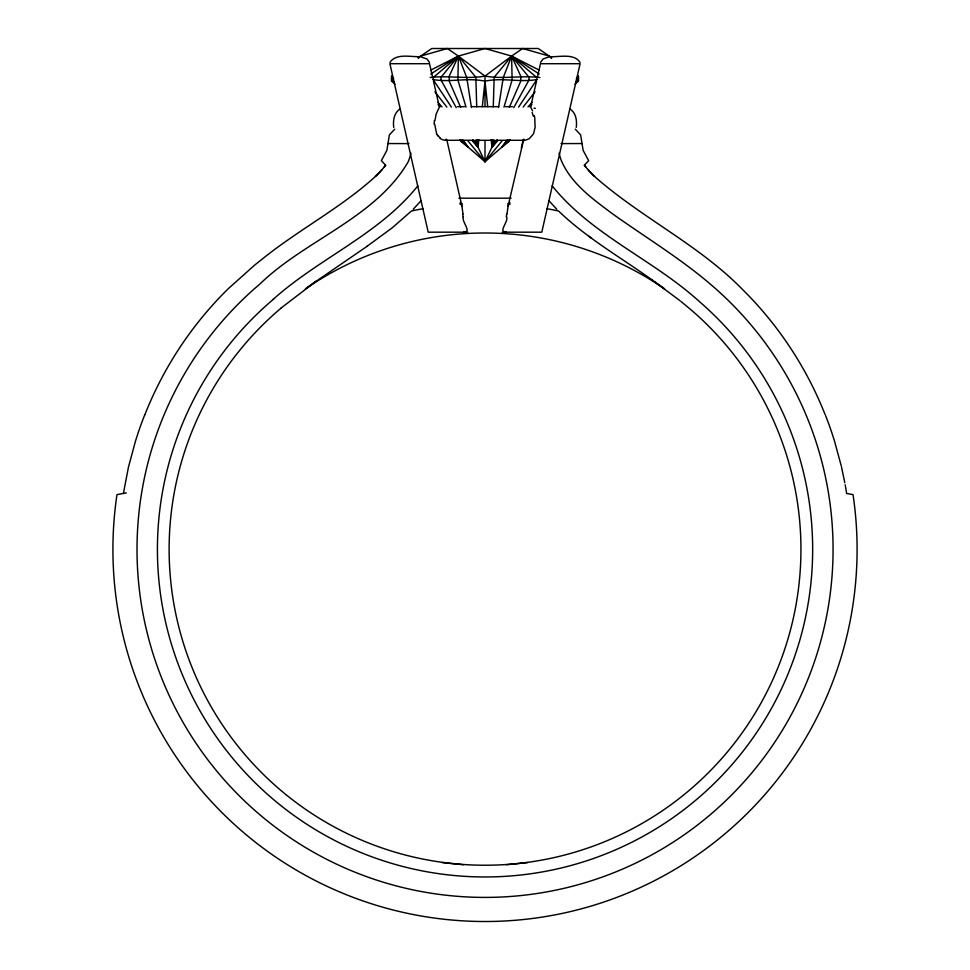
<?xml version="1.0" encoding="UTF-8"?>
<svg xmlns="http://www.w3.org/2000/svg" width="970" height="970" viewBox="0 0 970 970"><rect width="100%" height="100%" fill="white"/><g stroke="black" fill="none" stroke-linecap="round" stroke-linejoin="round"><path stroke-width="1.45" d="M381.246 170.49A87.045 87.045 0 0 0 383.259 168.174L383.95 167.337A74.739 74.726 -50.6 0 0 385.636 165.203L381.331 160.668L386.848 150.447L389.37 134.891L394.754 129.143M420.737 56.078L418.361 57.957L420.737 56.078L447.352 48.5L458.386 56.078L457.888 79.964L466.036 107.149M492.202 139.728L491.96 147.197L485 161.699L459.938 140.092M493.281 106.858L494.154 77.273L511.614 56.078L522.648 48.5L549.262 56.078L551.469 58.091L549.262 56.078M576.265 127.409C577.077 120.85 576.131 112.799 569.96 109.028M434.924 120.68L436.136 114.133L439.386 107.076L433.469 81.056M478.828 139.692L478.04 147.197L485 161.699L510.062 140.092M482.308 106.676L485 81.165C502.302 77.406 519.617 82.583 536.883 79.564L536.883 77.661L511.614 56.078L485 48.5L458.386 56.078L430.789 70.107M506.983 214.079L508.11 206.064L523.776 139.122M506.619 216.856C508.862 221.427 497.44 232.473 506.231 231.806M123.384 493.439L128.476 467.055L135.497 441.071A365.92 365.92 0 0 1 144.397 415.669L144.773 414.724M493.184 139.85L491.96 147.197L497.974 140.48M498.568 107.5L503.224 77.661L511.614 56.078L539.211 70.107M521.326 147.937L523.169 139.85L525.473 140.177L529.353 138.674L533.597 133.654L535.125 127.191L534.749 117.928A19.073 12.052 88.3 0 0 534.603 116.933L534.252 115.515M536.531 81.056L530.614 107.076L532.591 110.871M537.513 76.715L540.472 63.705L580.096 63.705L541.793 232.182L502.169 232.182M508.11 206.064L509.796 202.39M494.106 140.044L491.96 147.197L491.172 139.692M503.963 107.149L512.111 79.964L511.614 56.078L539.235 74.011M389.976 62.395C395.687 53.435 409.51 56.757 418.797 56.696M540.545 62.395L543.054 58.964L548.414 57.121M391.601 81.165L391.601 76.121L391.601 81.165L395.032 84.123M578.399 81.165L578.399 76.121L578.399 81.165L574.967 84.123M446.224 139.122C447.691 141.741 440.719 139.401 439.834 138.116M494.967 140.323L491.96 147.197L497.464 140.129M509.347 107.306L520.745 81.165L520.745 76.121L511.614 56.078L485 76.121C466.703 79.322 448.467 75.308 430.171 77.503M539.829 77.503C521.533 75.308 503.297 79.322 485 76.121L458.386 56.078L449.255 76.121L449.255 81.165L460.653 107.306M495.597 140.614L491.96 147.197L496.955 139.68M513.76 107.646L529.026 79.964L529.026 77.273L511.614 56.078M518.586 107.112L536.883 79.564M417.888 185.779C379.149 234.425 318.778 258.311 273.188 299.366M507.177 139.995L501.805 147.197L509.65 140.274M523.157 107.1L535.076 91.762M476.719 106.858L475.846 77.273L458.386 56.078L440.974 77.273L440.974 79.964L456.239 107.646M467.77 140.686L485 161.699L502.23 140.686M529.984 106.846L531.899 104.505M507.54 140.25L501.805 147.197L509.626 140.129M420.871 200.935L413.208 209.253M528.007 106.906L532.021 102.432M507.795 140.553L501.805 147.197L509.505 140.068M588.754 170.49A87.033 87.033 0 0 1 586.741 168.174L586.05 167.337A74.751 74.739 50.6 0 1 584.364 165.203L588.669 160.668L583.152 150.447L580.63 134.891L575.246 129.143M508.159 140.698L501.805 147.197L509.408 139.983M381.258 170.49A119.819 119.819 0 0 1 375.438 176.467C340.822 207.932 298.772 229.66 262.397 258.929A467.855 467.843 0 0 0 254.479 265.271L228.653 288.345A360.064 360.064 0 0 0 219.644 297.463L215.267 302.143A364.89 364.89 0 0 0 144.845 414.748M575.707 81.941L577.95 79.964L576.604 79.564L576.604 77.661L577.95 77.273M471.432 107.5L466.776 77.661L458.386 56.078L433.117 77.661L433.117 79.564L451.414 107.112M280.754 308.29L316.778 280.718M400.04 109.028C393.868 112.799 392.923 120.85 393.735 127.409M306.302 288.248L310.921 284.877M311.855 284.21L367.181 246.234M366.745 246.538L392.268 227.78L411.45 211.011A346.302 346.302 0 0 1 423.065 208.695M418.312 57.751L431.759 48.5L538.229 48.5L551.688 57.751M430.765 74.011L458.386 56.078M126.306 492.905L116.97 494.615A371.825 371.825 0 0 0 114.424 515.979A372.092 372.092 0 0 0 485 921.512A372.092 372.092 0 0 0 855.588 515.979A371.849 371.849 0 0 0 853.03 494.615L846.616 493.439L845.452 486.406M506.498 864.731L527.886 862.548M551.202 56.696C560.308 56.951 574.41 53.35 580.024 62.395M463.769 231.806C472.56 232.473 461.138 221.427 463.381 216.856M561.024 143.596L582.133 143.536M457.5 106.664L464.436 106.664M471.408 106.664L498.592 106.664M505.564 106.664L512.5 106.664M445.715 140.286L471.408 140.286M478.283 140.286L491.717 140.286M498.592 140.286L524.285 140.286M458.895 198.183L511.105 198.183M467.831 232.182L428.207 232.182L389.904 63.705L429.528 63.705L432.487 76.715M387.867 143.536L408.976 143.596M433.117 79.564C450.383 82.583 467.698 77.406 485 81.165L487.692 106.676M442.114 862.548L463.502 864.731M421.586 57.121L426.945 58.964L429.455 62.395M392.05 77.273L393.396 77.661L393.396 79.564L392.05 79.964L394.293 81.941M652.628 280.294C621.043 257.608 586.729 238.135 558.55 211.011A346.302 346.302 0 0 0 546.934 208.695M651.61 279.566L680.055 300.736M654.386 281.53L659.939 285.507M660.861 286.174L662.704 287.52M588.863 236.268L591.457 238.171M663.613 288.187L664.535 288.866A316.426 316.426 0 0 0 305.38 288.927M680.988 301.476L691.925 310.582A315.893 315.893 0 0 1 712.829 768.179A315.893 315.893 0 0 1 254.795 765.645A315.893 315.893 0 0 1 280.803 308.339M460.35 140.274L468.195 147.197L462.823 139.995M460.374 140.129L468.195 147.197L462.46 140.25M460.495 140.068L468.195 147.197L462.205 140.553M460.592 139.983L468.195 147.197L461.841 140.698M588.741 170.49A119.807 119.807 0 0 0 594.562 176.467C641.34 217.874 699.382 245.01 743.178 290.139A360.755 360.755 0 0 1 750.356 297.463L754.733 302.143A365.059 365.059 0 0 1 825.167 414.748M556.792 209.253L549.129 200.935M437.979 102.432L441.993 106.906M472.026 140.48L478.04 147.197L477.798 139.728M460.204 202.39L461.89 206.064L463.017 214.079M438.1 104.505L440.016 106.846M434.924 91.762L446.843 107.1M472.536 140.129L478.04 147.197L476.816 139.85M552.112 185.779C591.809 235.225 653.259 259.548 699.576 301.731A327.605 327.605 0 0 1 721.292 776.303A327.605 327.605 0 0 1 246.271 773.684A327.605 327.605 0 0 1 273.237 299.415M473.045 139.68L478.04 147.197L475.894 140.044M474.403 140.614L478.04 147.197L475.033 140.323M436.706 134.297L434.778 124.402M841.269 465.964L834.503 441.071A365.92 365.92 0 0 0 825.628 415.669M841.523 467.055L844.785 482.684M446.83 139.85L461.89 206.064M845.161 484.745L845.306 485.582M485 76.121L485 106.518M485 140.82L485 161.699M463.066 216.892A30.749 6.56 82 0 1 462.69 213.982M439.968 137.679A12.755 8.136 78.6 0 1 438.088 135.642M437.919 135.958A12.198 8.681 87 0 1 436.827 134.187M434.196 124.427A30.143 20.515 -88.2 0 1 434.342 120.607M506.655 214.176A30.749 5.929 -82.1 0 1 506.304 216.807M534.021 108.191A14.732 1.625 12.4 0 1 535.379 108.337M532.093 112.447A12.852 4.11 79 0 1 533.354 116.339M382.095 169.544A116.448 116.448 -43.2 0 1 375.426 176.455M385.636 165.203A74.739 74.726 -50.8 0 1 383.95 167.337M594.574 176.455A116.436 116.436 43.2 0 1 587.905 169.544M586.05 167.337A74.751 74.726 50.8 0 1 584.364 165.203M459.792 204.027A346.302 346.302 0 0 1 462.435 203.845M507.565 203.845A346.302 346.302 0 0 1 510.208 204.027M559.12 153.09A46.536 46.536 0 0 0 561.303 160.511C571.245 183.948 593.094 199.226 612.773 214.006C646.323 237.856 681.752 259.257 712.901 286.32A348.012 348.012 0 0 1 736.036 790.453A348.012 348.012 0 0 1 231.406 787.701A348.012 348.012 0 0 1 260.057 283.87C305.259 239.954 375.438 217.947 408.103 161.966A46.899 46.899 0 0 0 410.88 153.09"/></g></svg>
